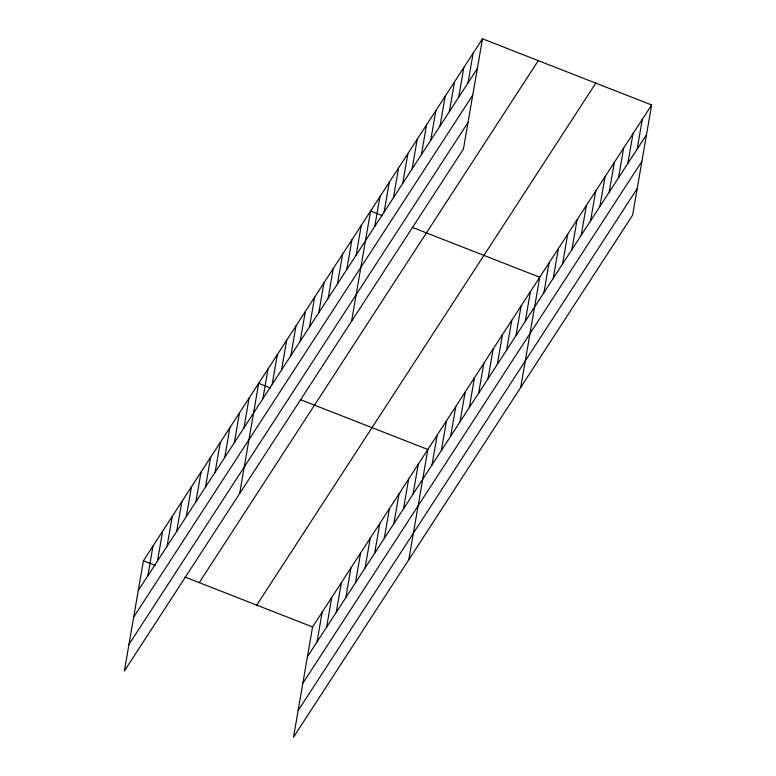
<?xml version="1.0" encoding="UTF-8"?>
<svg xmlns="http://www.w3.org/2000/svg" width="776" height="776" viewBox="0 0 776 776"><rect width="100%" height="100%" fill="white"/><g stroke="black" fill="none" stroke-linecap="round" stroke-linejoin="round"><path stroke-width="1.16" d="M482.478 38.8L143.405 560.796L124.364 671.027L463.437 149.031L482.478 38.8L651.636 104.973L632.595 215.204L293.522 737.2L312.563 626.969L651.636 104.973M147.867 575.753L153.008 546.003M157.48 560.961L162.62 531.211M167.082 546.178L172.224 516.428M176.695 531.385L181.836 501.635M186.298 516.593L191.439 486.843M195.911 501.8L201.042 472.05M205.514 487.018L210.655 457.268M215.127 472.225L220.258 442.475M224.73 457.433L229.871 427.683M234.333 442.65L239.474 412.89M243.945 427.857L249.086 398.107M239.648 493.546L258.689 383.315L270.727 388.029M262.88 398.709L268.011 368.959M272.201 384.353L277.342 354.603M281.523 369.997L286.664 340.247M290.845 355.65L295.986 325.901M300.176 341.295L305.317 311.545M309.498 326.938L314.639 297.189M318.82 312.582L323.961 282.833M328.151 298.226L333.282 268.477M337.473 283.87L342.614 254.121M346.794 269.514L351.935 239.765M356.126 255.159L361.257 225.409M351.547 321.293L370.589 211.062L382.626 215.767M374.769 226.456L379.91 196.706M384.101 212.1L389.232 182.35M393.422 197.744L398.563 167.994M317.025 641.927L322.166 612.177M402.744 183.388L407.885 153.638M326.638 627.134L331.769 597.384M412.066 169.032L417.207 139.282M336.241 612.351L341.382 582.601M421.397 154.676L426.528 124.926M345.853 597.559L350.985 567.809M430.719 140.32L435.86 110.57M355.457 582.766L360.597 553.016M440.04 125.974L445.181 96.224M365.06 567.983L370.2 538.234M449.372 111.618L454.503 81.868M374.672 553.191L379.813 523.441M458.694 97.262L463.835 67.512M384.275 538.398L389.416 508.649M468.015 82.906L473.156 53.156M393.888 523.606L399.029 493.856M403.491 508.823L408.632 479.073M413.104 494.031L418.235 464.281M408.806 559.719L427.848 449.488L300.283 399.591M432.028 464.882L437.169 435.132M441.36 450.526L446.491 420.776M450.681 436.18L455.822 406.43M460.003 421.824L465.144 392.074M469.334 407.468L474.466 377.718M478.656 393.112L483.797 363.362M487.978 378.756L493.119 349.006M497.3 364.4L502.441 334.65M506.631 350.044L511.772 320.294M515.953 335.688L521.094 305.938M525.274 321.342L530.415 291.592M520.706 387.466L539.737 277.236L412.182 227.329M543.928 292.63L549.068 262.88M553.249 278.274L558.39 248.524M562.581 263.918L567.712 234.168M571.902 249.562L577.043 219.812M581.224 235.206L586.365 205.456M590.555 220.85L595.687 191.1M599.877 206.503L605.018 176.753M609.199 192.147L614.34 162.397M618.52 177.791L623.662 148.041M627.852 163.435L632.983 133.685M637.174 149.079L642.315 119.329M138.264 590.546L477.347 68.55M133.676 617.104L472.759 95.108M128.952 644.468L468.025 122.472M199.228 582.63L538.302 60.635M256.74 605.135L595.813 83.139M307.422 656.719L646.495 134.723M302.834 683.278L641.907 161.282M298.11 710.641L637.183 188.646M143.405 560.796L155.442 565.5M184.998 577.063L312.563 626.969"/></g></svg>
